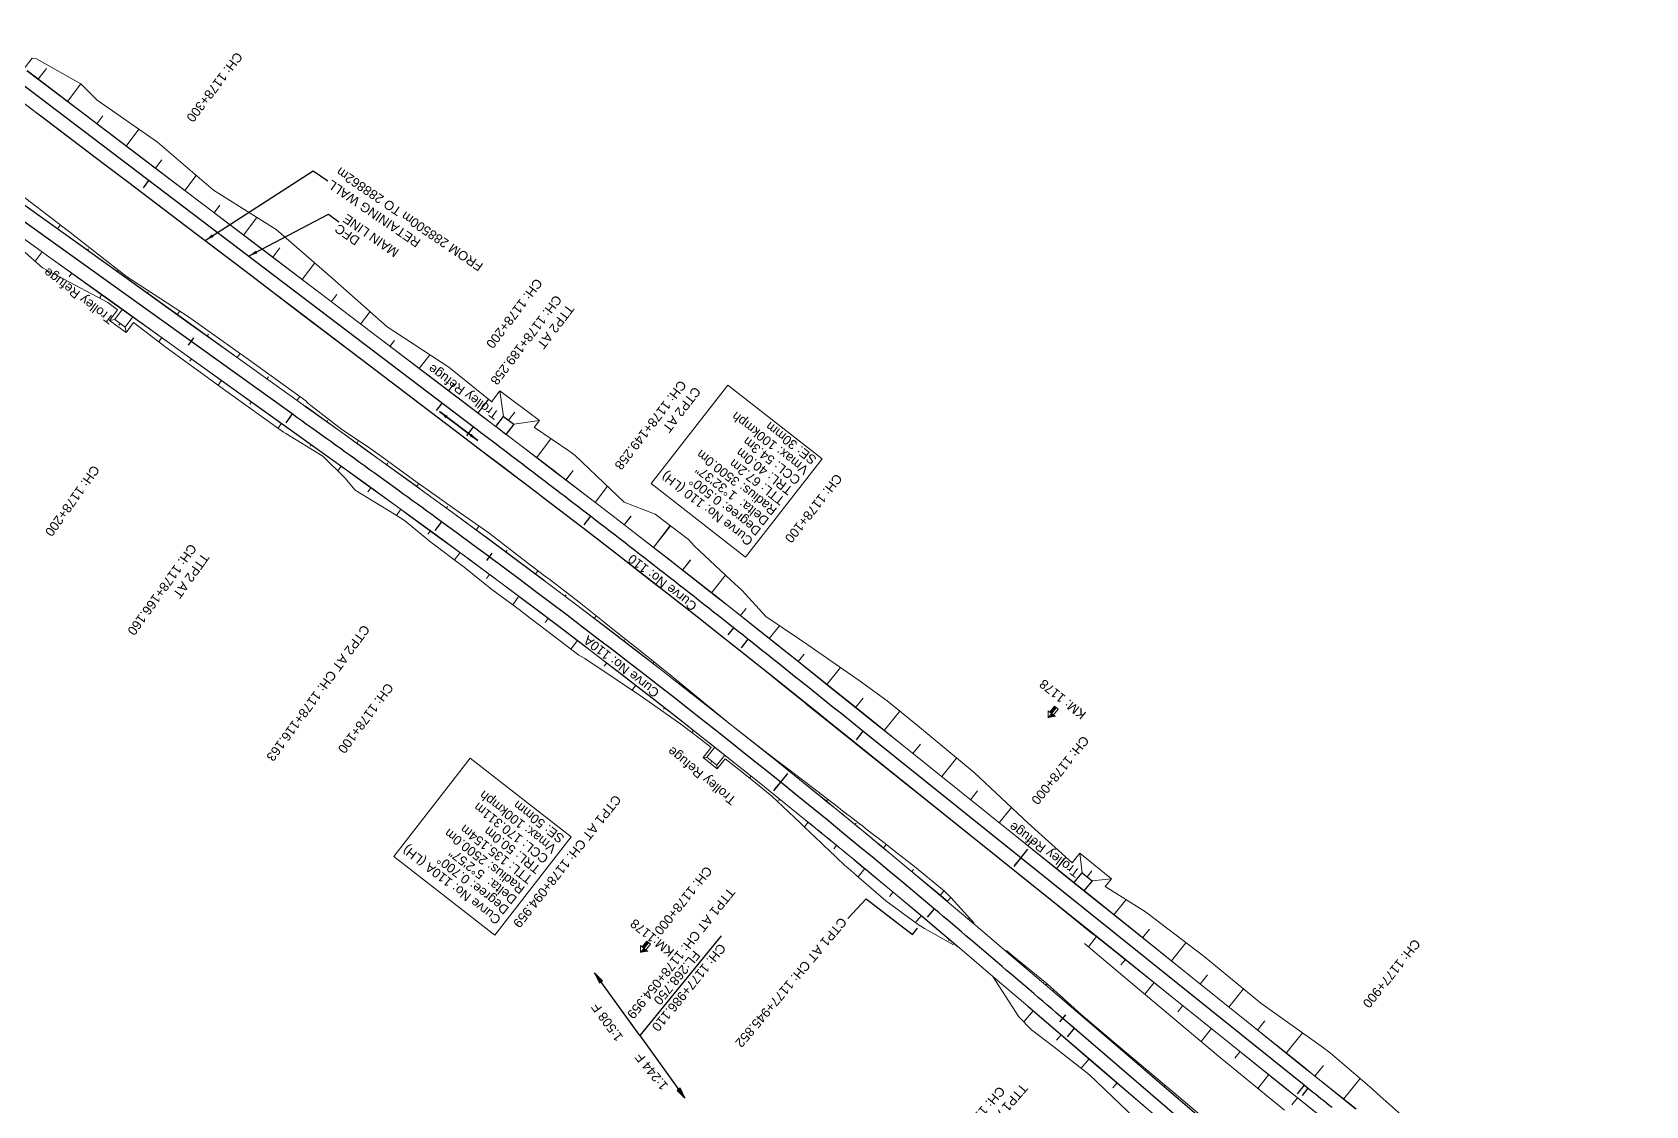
# Model space of a CAD drawing. Header units: metres. Extents: x 646784 to 658818, y 3369438 to 3378376.
# Drawn here: x 653770.4 to 654208.7, y 3372905.5 to 3373197.1 of the extents above; entities that cross this region are included whole.
import ezdxf
from ezdxf.enums import TextEntityAlignment as Align

# ---------------------------------------------------------------- set-up
doc = ezdxf.new("R2010")
doc.units = ezdxf.units.M
doc.header["$MEASUREMENT"] = 0
doc.linetypes.add('CENTER2', pattern=[1.125, 0.75, -0.125, 0.125, -0.125])
for name, color, linetype, lineweight in [('C-ALIG-DG-SPIRAL', 1, 'CENTER2', 70), ('C-ALIG-LABL-DG', 1, 'Continuous', 25), ('C-ALIG-LABL-DG-MARK', 1, 'Continuous', 25), ('Km post', 1, 'Continuous', 13), ('Proposed Curve_Details', 10, 'Continuous', 0), ('PROPOSED DFC TRACK', 1, 'Continuous', 0), ('PROPOSED DFCC TOE LINE', 239, 'Continuous', 0), ('PROPOSED DFCC TOE SLOPES', 239, 'Continuous', 0), ('PROPOSED DFCC TRACK', 1, 'Continuous', 0), ('PROPOSED RETAINING WALL', 154, 'Continuous', 30)]:
    doc.layers.add(name, color=color, linetype=linetype, lineweight=lineweight)
for name, color, linetype in [('LINK LINE', 190, 'Continuous'), ('PROPOSED DFCC FORMATION LINE', 187, 'Continuous'), ('PROPOSED FORMATION LINE - Connecting line', 187, 'Continuous'), ('Trolley Refuse', 10, 'Continuous')]:
    doc.layers.add(name, color=color, linetype=linetype)
doc.styles.add('Arial', font='arial.ttf')
doc.styles.get("Standard").update_dxf_attribs({"font": 'arial.ttf'})
doc.styles.add('Style-Arial', font='arial.ttf')
doc.dimstyles.new('ISO-25', dxfattribs={"dimtxt": 2.5, "dimasz": 2.5, "dimexe": 1.25, "dimexo": 0.625, "dimtad": 1, "dimtxsty": 'Standard', "dimcen": 2.5, "dimadec": 0, "dimazin": 0, "dimtfac": 1, "dimtmove": 0, "dimatfit": 3, "dimfxl": 1, "dimarcsym": 0})

# ---------------------------------------------------------------- blocks, each defined once
blk = doc.blocks.new('Tick Hor')
blk.add_lwpolyline([(-0.5, 0), (0.5, 0)])
blk = doc.blocks.new('KM Post')
at = {"layer": 'Km post', "lineweight": 13}
h = blk.add_hatch(color=256, dxfattribs=at)
h.paths.add_polyline_path([(0, -8.9), (1.6, -8.9), (1.6, -3.8), (0, -3.8)])
h.paths.add_polyline_path([(0, -3.8), (0, 0), (-3.4, -3.8)])
for p, q in [((0, -8.9), (0, 0)), ((3.1, -3.8), (0, 0)), ((3.1, -3.8), (-3.4, -3.8))]:
    blk.add_line(p, q, dxfattribs=at)
blk.add_lwpolyline([(1.6, -3.8), (1.6, -8.9), (-1.6, -8.9), (-1.6, -3.8)], dxfattribs=at)
blk = doc.blocks.new('Direction')
h = blk.add_hatch(color=256)
h.dxf.hatch_style = 1
h.paths.add_polyline_path([(-5.54, 0), (-4.75, -0.13), (-4.75, 0.13)])
blk.add_lwpolyline([(-5.54, 0), (-4.75, -0.13), (-4.75, 0.13)], close=True)
blk.add_lwpolyline([(0, 0), (-5.54, 0)])

msp = doc.modelspace()

# ---------------------------------------------------------------- linework, layer by layer
at = {"layer": 'C-ALIG-DG-SPIRAL', "color": 1, "linetype": 'Continuous', "lineweight": 30, "flags": 128}
msp.add_lwpolyline([(654123.4681, 3372904.9556), (654122.7132, 3372905.5611), (654121.9583, 3372906.1667), (654121.2035, 3372906.7723), (654120.4487, 3372907.378), (654119.694, 3372907.9837), (654118.9393, 3372908.5894), (654118.1845, 3372909.1952), (654117.4299, 3372909.8009), (654116.6752, 3372910.4067), (654115.9205, 3372911.0125), (653996.0442, 3373007.2386), (653995.038, 3373008.0463), (653994.0317, 3373008.854), (653993.0255, 3373009.6617), (653992.0192, 3373010.4693), (653991.0128, 3373011.2769), (653990.0064, 3373012.0845), (653989, 3373012.8919), (653987.9935, 3373013.6993), (653986.9869, 3373014.5066), (653985.9802, 3373015.3138), (653984.9734, 3373016.1209), (653983.9666, 3373016.9278), (653982.9596, 3373017.7346), (653981.9525, 3373018.5412), (653980.9452, 3373019.3477), (653979.9378, 3373020.1539), (653978.9303, 3373020.96), (653977.9226, 3373021.7659), (653976.9147, 3373022.5716), (653975.9066, 3373023.377), (653974.8984, 3373024.1822), (653973.8899, 3373024.9872), (653972.8812, 3373025.7919), (653971.8723, 3373026.5963), (653970.8632, 3373027.4004), (653969.8539, 3373028.2042), (653968.8443, 3373029.0078), (653967.8344, 3373029.8109), (653966.8243, 3373030.6138), (653965.8139, 3373031.4163), (653964.8032, 3373032.2184, 0.00387847), (653922.0058, 3373065.6345), (653920.9825, 3373066.4204), (653919.9589, 3373067.2061), (653918.9351, 3373067.9913), (653917.911, 3373068.7763), (653916.8866, 3373069.5609), (653915.862, 3373070.3452), (653914.8371, 3373071.1292), (653913.8121, 3373071.9129), (653912.7868, 3373072.6963), (653911.7613, 3373073.4794), (653910.7356, 3373074.2623), (653909.7098, 3373075.0449), (653908.6837, 3373075.8273), (653907.6575, 3373076.6095), (653906.6311, 3373077.3915), (653905.6046, 3373078.1733), (653904.578, 3373078.9549), (653903.5512, 3373079.7363), (653902.5243, 3373080.5176), (653901.4972, 3373081.2987), (653900.4701, 3373082.0797), (653899.4429, 3373082.8606), (653898.4156, 3373083.6414), (653897.3882, 3373084.422), (653896.3608, 3373085.2026), (653895.3333, 3373085.9831), (653894.3058, 3373086.7636), (653893.2782, 3373087.544), (653892.2506, 3373088.3243), (653891.223, 3373089.1047), (653890.1953, 3373089.885), (653472.2157, 3373407.2722)], format="xyb", dxfattribs=at)
at = {"layer": 'C-ALIG-LABL-DG', "color": 1, "linetype": 'Continuous', "lineweight": 25}
for p, q in [((653801.9983, 3373156.8562), (653800.4865, 3373154.8651)), ((653881.64, 3373096.3814), (653880.1281, 3373094.3903)), ((653960.8521, 3373035.3484), (653959.3012, 3373033.3876)), ((653973.6249, 3372993.3923), (653972.0562, 3372991.4457)), ((654038.9036, 3372972.8349), (654037.3386, 3372970.8853)), ((654116.8872, 3372910.2365), (654115.3223, 3372908.2869))]:
    msp.add_line(p, q, dxfattribs=at)
at = {"layer": 'C-ALIG-LABL-DG-MARK', "color": 1, "linetype": 'Continuous', "lineweight": 25}
for p, q in [((653890.1953, 3373089.885), (653888.3811, 3373087.4957)), ((653922.0058, 3373065.6345), (653920.1779, 3373063.2556)), ((653964.8032, 3373032.2184), (653962.9386, 3373029.8682)), ((653996.0442, 3373007.2386), (653994.1663, 3373004.8991)), ((654115.9205, 3372911.0125), (654114.0425, 3372908.673))]:
    msp.add_line(p, q, dxfattribs=at)
at = {"layer": 'LINK LINE', "linetype": 'Continuous', "lineweight": 30}
for p, q in [((653840.9743, 3373093.4132), (653839.2267, 3373090.9748)), ((653881.5151, 3373064.1534), (653879.7433, 3373061.7326)), ((654015.4157, 3372958.9622), (654013.4832, 3372956.6675)), ((654053.4435, 3372926.4989), (654051.4881, 3372924.2237))]:
    msp.add_line(p, q, dxfattribs=at)
at = {"layer": 'LINK LINE', "linetype": 'Continuous', "lineweight": 30, "flags": 128}
for points in [[(653840.9743, 3373093.4132), (653741.1307, 3373164.969)], [(653881.5151, 3373064.1534), (653880.2134, 3373065.1056), (653878.911, 3373066.0569), (653877.6081, 3373067.0075), (653876.3046, 3373067.9573), (653875.0006, 3373068.9063), (653873.6961, 3373069.8547), (653872.3911, 3373070.8023), (653871.0856, 3373071.7494), (653869.7796, 3373072.6958), (653868.4733, 3373073.6416), (653867.1665, 3373074.5868), (653865.8593, 3373075.5315), (653864.5517, 3373076.4756), (653863.2438, 3373077.4193), (653861.9356, 3373078.3625), (653860.627, 3373079.3053), (653859.3182, 3373080.2477), (653858.009, 3373081.1897), (653856.6996, 3373082.1313), (653855.39, 3373083.0726), (653854.0802, 3373084.0136), (653852.7702, 3373084.9543), (653851.46, 3373085.8948), (653850.1496, 3373086.8351), (653848.8391, 3373087.7752), (653847.5285, 3373088.7151), (653846.2178, 3373089.6549), (653844.907, 3373090.5946), (653843.5961, 3373091.5341), (653842.2852, 3373092.4737), (653840.9743, 3373093.4132)], [(654053.4435, 3372926.4989), (654052.2203, 3372927.5501), (654050.9971, 3372928.6014), (654049.7738, 3372929.6526), (654048.5504, 3372930.7038), (654047.327, 3372931.7548), (654046.1035, 3372932.8057), (654044.8798, 3372933.8564), (654043.656, 3372934.907), (654042.432, 3372935.9574), (654041.2078, 3372937.0075), (654039.9834, 3372938.0574), (654038.7587, 3372939.107), (654037.5338, 3372940.1563), (654036.3086, 3372941.2053), (654035.0831, 3372942.2539), (654033.8572, 3372943.3021), (654032.631, 3372944.3499), (654031.4045, 3372945.3973), (654030.1775, 3372946.4443), (654028.9502, 3372947.4907), (654027.7224, 3372948.5366), (654026.4941, 3372949.582), (654025.2654, 3372950.6269), (654024.0362, 3372951.6711), (654022.8064, 3372952.7147), (654021.5761, 3372953.7577), (654020.3453, 3372954.8), (654019.1138, 3372955.8417), (654017.8818, 3372956.8826), (654016.6491, 3372957.9228), (654015.4157, 3372958.9622)], [(654091.0002, 3372894.2207), (654053.4435, 3372926.4989)]]:
    msp.add_lwpolyline(points, dxfattribs=at)
msp.add_lwpolyline([(654091.0002, 3372894.2207), (654053.4435, 3372926.4989), (654052.2203, 3372927.5501), (654050.9971, 3372928.6014), (654049.7738, 3372929.6526), (654048.5504, 3372930.7038), (654047.327, 3372931.7548), (654046.1035, 3372932.8057), (654044.8798, 3372933.8564), (654043.656, 3372934.907), (654042.432, 3372935.9574), (654041.2078, 3372937.0075), (654039.9834, 3372938.0574), (654038.7587, 3372939.107), (654037.5338, 3372940.1563), (654036.3086, 3372941.2053), (654035.0831, 3372942.2539), (654033.8572, 3372943.3021), (654032.631, 3372944.3499), (654031.4045, 3372945.3973), (654030.1775, 3372946.4443), (654028.9502, 3372947.4907), (654027.7224, 3372948.5366), (654026.4941, 3372949.582), (654025.2654, 3372950.6269), (654024.0362, 3372951.6711), (654022.8064, 3372952.7147), (654021.5761, 3372953.7577), (654020.3453, 3372954.8), (654019.1138, 3372955.8417), (654017.8818, 3372956.8826), (654016.6491, 3372957.9228), (654015.4157, 3372958.9622, 0.01703273), (653881.5151, 3373064.1534), (653880.2134, 3373065.1056), (653878.911, 3373066.0569), (653877.6081, 3373067.0075), (653876.3046, 3373067.9573), (653875.0006, 3373068.9063), (653873.6961, 3373069.8547), (653872.3911, 3373070.8023), (653871.0856, 3373071.7494), (653869.7796, 3373072.6958), (653868.4733, 3373073.6416), (653867.1665, 3373074.5868), (653865.8593, 3373075.5315), (653864.5517, 3373076.4756), (653863.2438, 3373077.4193), (653861.9356, 3373078.3625), (653860.627, 3373079.3053), (653859.3182, 3373080.2477), (653858.009, 3373081.1897), (653856.6996, 3373082.1313), (653855.39, 3373083.0726), (653854.0802, 3373084.0136), (653852.7702, 3373084.9543), (653851.46, 3373085.8948), (653850.1496, 3373086.8351), (653848.8391, 3373087.7752), (653847.5285, 3373088.7151), (653846.2178, 3373089.6549), (653844.907, 3373090.5946), (653843.5961, 3373091.5341), (653842.2852, 3373092.4737), (653840.9743, 3373093.4132), (653741.1307, 3373164.969)], format="xyb", dxfattribs=at)
at = {"layer": 'LINK LINE', "color": 190, "lineweight": 0}
for points in [[(653764.3356, 3373155.1819), (653780.269, 3373143.0808), (653796.0178, 3373130.7223), (653812.8001, 3373119.8057), (653829.1235, 3373108.249), (653844.6958, 3373096.9527), (653845.1978, 3373096.3446), (653854.4881, 3373089.1532), (653861.4078, 3373084.6154), (653864.8772, 3373082.175), (653874.9521, 3373074.7501), (653877.6177, 3373072.8607), (653885.1847, 3373067.5317), (653893.8375, 3373061.4987), (653894.032, 3373061.3601), (653902.1978, 3373055.0687), (653909.9314, 3373049.1579), (653910.5791, 3373048.6692), (653918.9601, 3373042.2702), (653925.7568, 3373036.8642), (653927.212, 3373035.7031), (653935.4447, 3373029.1138), (653941.3927, 3373024.3309), (653943.6591, 3373022.5035), (653951.8177, 3373015.8246), (653956.9195, 3373011.6673), (653959.9944, 3373009.1715), (653968.2808, 3373002.6576), (653972.6686, 3372999.289), (653976.6571, 3372996.2542), (653985.0309, 3372989.844), (653986.6958, 3372988.5633), (653987.5316, 3372987.9197), (653988.3673, 3372987.2759), (653988.5837, 3372987.1092), (653989.2029, 3372986.632), (653990.0384, 3372985.9879), (653990.8738, 3372985.3437), (653991.7091, 3372984.6992), (653992.5443, 3372984.0547), (653993.3794, 3372983.4099), (653993.3848, 3372983.4057), (653994.2144, 3372982.765), (653995.0493, 3372982.1199), (653995.8841, 3372981.4747), (653996.7187, 3372980.8293), (653997.5533, 3372980.1837), (653998.3878, 3372979.538), (653999.2222, 3372978.8921), (654000.0565, 3372978.246), (654000.8907, 3372977.5998), (654001.7248, 3372976.9534), (654001.7284, 3372976.9506), (654002.5587, 3372976.3069), (654004.4419, 3372974.8452), (654010.06, 3372970.4767), (654018.1806, 3372963.7471), (654019.8919, 3372962.0801), (654026.2661, 3372955.0879)], [(654020.6775, 3372949.1621), (654012.7641, 3372953.6197), (654010.741, 3372954.8999), (654002.3041, 3372961.1742), (653996.8887, 3372965.7333), (653995.1059, 3372967.2986), (653994.3196, 3372967.988), (653994.3162, 3372967.991), (653993.526, 3372968.6829), (653992.7354, 3372969.3743), (653991.9444, 3372970.0652), (653991.153, 3372970.7557), (653990.3656, 3372971.451), (653989.6082, 3372972.183), (653988.8504, 3372972.9146), (653988.0922, 3372973.6457), (653987.3335, 3372974.3764), (653986.5794, 3372975.102), (653986.5744, 3372975.1068), (653985.814, 3372975.8355), (653985.0529, 3372976.5636), (653984.2912, 3372977.2911), (653983.5291, 3372978.0181), (653982.7664, 3372978.7445), (653982.2008, 3372979.2825), (653982.0031, 3372979.4704), (653981.2393, 3372980.1957), (653980.475, 3372980.9205), (653978.9517, 3372982.3625), (653971.2582, 3372989.5523), (653967.3956, 3372992.7166), (653963.123, 3372996.1996), (653958.6452, 3372999.7612), (653956.4662, 3372997.022), (653952.6575, 3373000.0518), (653954.8358, 3373002.79), (653951.7842, 3373005.1605), (653946.5955, 3373009.172), (653938.0082, 3373015.2419), (653935.603, 3373016.873), (653929.289, 3373021.1345), (653920.5271, 3373026.962), (653918.9014, 3373027.8862), (653912.006, 3373033.0973), (653903.6899, 3373039.5019), (653903.0435, 3373039.9861), (653895.2697, 3373045.7685), (653887.2231, 3373052.141), (653887.0338, 3373052.2846), (653878.6565, 3373058.6125), (653871.5125, 3373064.4604), (653868.7571, 3373066.208), (653858.0643, 3373072.7189), (653855.2777, 3373076.0931), (653849.3116, 3373081.9397), (653839.3009, 3373088.1165), (653838.6469, 3373088.5125), (653822.9817, 3373099.6792), (653806.7963, 3373111.4286), (653797.8873, 3373118.3048), (653795.8475, 3373115.5368), (653791.3894, 3373118.822), (653793.5023, 3373121.6892), (653790.9537, 3373123.6562), (653773.1562, 3373133.1562), (653758.0837, 3373146.4584)], [(654035.0454, 3372947.6617), (654036.3816, 3372946.5015), (654046.099, 3372938.6197), (654049.7093, 3372935.3339), (654055.3595, 3372930.2123), (654064.816, 3372922.2251), (654080.0961, 3372909.32), (654092.3345, 3372898.9881)], [(654100.6338, 3372873.3606), (654095.9027, 3372877.4964), (654088.3809, 3372884.093), (654086.3424, 3372885.8874), (654072.1044, 3372900.0069), (654057.6056, 3372913.8226), (654047.876, 3372921.4915), (654041.8066, 3372926.1202), (654038.4048, 3372929.642), (654031.3546, 3372940.6136)]]:
    msp.add_lwpolyline(points, dxfattribs=at)
at = {"layer": 'LINK LINE', "color": 190, "linetype": 'Continuous', "lineweight": 0, "flags": 128}
for points in [[(653777.2378, 3373143.7054), (653778.0163, 3373144.7917)], [(653773.0422, 3373137.4851), (653771.186, 3373134.895)], [(653785.3659, 3373137.8801), (653785.6414, 3373138.2645)], [(653781.1703, 3373131.6598), (653780.4494, 3373130.6539)], [(653793.4941, 3373132.0549), (653793.7912, 3373132.4695)], [(653789.2984, 3373125.8346), (653788.6272, 3373124.898)], [(653801.6222, 3373126.2296), (653801.8292, 3373126.5185)], [(653809.7503, 3373120.4044), (653810.4274, 3373121.3491)], [(653792.8141, 3373119.0378), (653791.3894, 3373118.822)], [(653794.2229, 3373117.9996), (653793.9117, 3373117.5654)], [(653795.6317, 3373116.9615), (653795.8475, 3373115.5368)], [(653805.5547, 3373114.1841), (653804.7254, 3373113.027)], [(653817.8784, 3373114.5791), (653818.2662, 3373115.1202)], [(653813.6828, 3373108.3588), (653813.2281, 3373107.7243)], [(653826.0066, 3373108.7539), (653826.8157, 3373109.8829)], [(653834.1347, 3373102.9286), (653834.532, 3373103.483)], [(653821.8109, 3373102.5336), (653820.866, 3373101.215)], [(653829.9391, 3373096.7083), (653829.4674, 3373096.0502)], [(653842.2628, 3373097.1034), (653843.024, 3373098.1655)], [(653842.2638, 3373097.1027), (653843.0251, 3373098.1647)], [(653838.0667, 3373090.8834), (653837.1381, 3373089.588)], [(653850.391, 3373091.2761), (653850.6327, 3373091.6133)], [(653850.3944, 3373091.2737), (653850.6362, 3373091.6107)], [(653858.5284, 3373085.4354), (653859.051, 3373086.1609)], [(653846.1916, 3373085.0584), (653845.8949, 3373084.6447)], [(653854.3086, 3373079.2322), (653853.3851, 3373077.9479)], [(653866.6427, 3373079.5908), (653866.9445, 3373080.0099)], [(653862.4123, 3373073.3946), (653861.5793, 3373072.2402)], [(653874.7793, 3373073.7094), (653875.338, 3373074.4765)], [(653870.5005, 3373067.5477), (653869.2853, 3373065.873)], [(653882.8625, 3373067.8219), (653883.1863, 3373068.2665)], [(653878.5614, 3373061.6761), (653877.8785, 3373060.7422)], [(653890.9462, 3373061.8888), (653891.7356, 3373062.9642)], [(653886.5998, 3373055.7755), (653885.1022, 3373053.7436)], [(653899.0318, 3373055.9056), (653899.4114, 3373056.4143)], [(653894.6145, 3373049.8442), (653893.7826, 3373048.7246)], [(653907.0722, 3373049.9069), (653907.7584, 3373050.8187)], [(653902.6051, 3373043.8823), (653900.8873, 3373041.59)], [(653915.084, 3373043.8769), (653915.4088, 3373044.3052)], [(653910.5713, 3373037.8864), (653909.6915, 3373036.7219)], [(653923.0518, 3373037.8342), (653923.6107, 3373038.5712)], [(653918.515, 3373031.862), (653916.7339, 3373029.5242)], [(653931.0191, 3373031.7361), (653931.2374, 3373032.0213)], [(653926.4324, 3373025.8021), (653925.7289, 3373024.8862)], [(653938.9866, 3373025.5935), (653939.3084, 3373026.0069)], [(653934.3283, 3373019.715), (653933.3204, 3373018.4136)], [(653946.8783, 3373019.4518), (653946.9773, 3373019.5789)], [(653946.8984, 3373019.4361), (653946.9976, 3373019.5627)], [(653942.1967, 3373013.5918), (653941.867, 3373013.1696)], [(653954.7692, 3373013.2675), (653954.8419, 3373013.3603)], [(653954.7964, 3373013.2461), (653954.8691, 3373013.3381)], [(653956.8745, 3373011.6104), (653956.9195, 3373011.6673)], [(653950.0442, 3373007.4421), (653949.5859, 3373006.8601)], [(653960.4037, 3373008.8186), (653960.4189, 3373008.8378)], [(653968.2305, 3373002.5945), (653968.2808, 3373002.6576)], [(653953.6178, 3373000.1612), (653952.6575, 3373000.0518)], [(653954.9873, 3372999.0717), (653954.7748, 3372998.8041)], [(653970.4796, 3373000.7941), (653970.5664, 3373000.903)], [(653956.3568, 3372997.9823), (653956.4662, 3372997.022)], [(653965.6615, 3372995.044), (653965.2189, 3372994.4911)], [(653978.3187, 3372994.4896), (653978.4418, 3372994.6416)], [(653973.4314, 3372988.7964), (653973.1381, 3372988.433)], [(653986.0899, 3372988.1961), (653986.5057, 3372988.7095)], [(653981.1803, 3372982.5217), (653980.1377, 3372981.2398)], [(653993.8822, 3372981.8288), (653994.1824, 3372982.1933)], [(654001.6003, 3372975.4703), (654002.3944, 3372976.4342)], [(653988.9004, 3372976.2149), (653988.1334, 3372975.2799)], [(653996.5961, 3372969.8764), (653994.734, 3372967.6247)], [(654009.3161, 3372969.061), (654009.816, 3372969.6628)], [(654004.2662, 3372963.5074), (654003.2903, 3372962.3369)], [(654017.0057, 3372962.6224), (654018.043, 3372963.8612)], [(654018.9607, 3372960.9774), (654019.8919, 3372962.0801)], [(654011.91, 3372957.1071), (654010.3184, 3372955.2141)], [(654024.67, 3372956.15), (654024.972, 3372956.5076)], [(654019.5314, 3372950.6732), (654019.2833, 3372950.3802)], [(654039.9501, 3372943.2459), (654040.1312, 3372943.4603)], [(654045.7321, 3372938.191), (654046.099, 3372938.6197)], [(654047.532, 3372936.6478), (654047.8533, 3372937.0231)], [(654047.5379, 3372936.6427), (654047.8595, 3372937.0175)], [(654042.3233, 3372931.2344), (654039.7582, 3372928.2408)], [(654055.1279, 3372930.1317), (654055.198, 3372930.2134)], [(654055.1288, 3372930.1309), (654055.1989, 3372930.2126)], [(654049.9098, 3372924.7266), (654048.6687, 3372923.28)], [(654062.7177, 3372923.6188), (654062.9061, 3372923.8383)], [(654062.7177, 3372923.6188), (654062.9061, 3372923.8383)], [(654057.4982, 3372918.2149), (654055.2932, 3372915.6452)], [(654070.3066, 3372917.1066), (654070.4264, 3372917.2461)], [(654065.0871, 3372911.7027), (654063.9047, 3372910.3248)], [(654077.8955, 3372910.5944), (654078.1862, 3372910.9331)]]:
    msp.add_lwpolyline(points, dxfattribs=at)
at = {"layer": 'LINK LINE', "linetype": 'Continuous', "lineweight": 0, "flags": 128}
for points in [[(653794.8904, 3373121.8554), (653797.708, 3373119.7791), (653795.6317, 3373116.9615), (653792.8141, 3373119.0378)], [(653955.7967, 3373002.9002), (653958.5358, 3373000.7213), (653956.3568, 3372997.9823), (653953.6178, 3373000.1612)]]:
    msp.add_lwpolyline(points, close=True, dxfattribs=at)
at = {"layer": 'LINK LINE', "linetype": 'Continuous', "lineweight": 30}
msp.add_lwpolyline([(653991.9504, 3372956.3571), (653996.8943, 3372961.6668), (654009.5264, 3372951.9695), (654010.8449, 3372953.6869)], dxfattribs=at)
at = {"layer": 'Proposed Curve_Details'}
msp.add_lwpolyline([(653984.9677, 3373081.2113), (653964.1508, 3373054.5402), (653938.5469, 3373074.5242), (653959.3638, 3373101.1953)], close=True, dxfattribs=at)
at = {"layer": 'PROPOSED DFCC FORMATION LINE', "lineweight": 0, "flags": 128}
for points in [[(654129.9969, 3372904.592), (654118.2992, 3372913.9759), (654115.867, 3372915.9282), (654100.2703, 3372928.4479), (654084.6736, 3372940.9676), (654069.0769, 3372953.4873), (654053.4801, 3372966.0069), (654037.8834, 3372978.5266), (654022.2867, 3372991.0463), (654006.69, 3373003.5659), (653998.4224, 3373010.2024), (653991.0917, 3373016.0856), (653988.021, 3373018.5482), (653977.6051, 3373026.8837), (653975.4684, 3373028.589), (653967.1644, 3373035.1958), (653959.7859, 3373041.0335), (653956.5024, 3373043.6209), (653945.8079, 3373052.0046), (653944.0322, 3373053.3902), (653935.0809, 3373060.3467), (653928.2081, 3373065.6566), (653924.3217, 3373068.6472), (653913.7257, 3373076.7605), (653912.3191, 3373077.8339), (653903.113, 3373084.8439), (653896.3954, 3373089.9483), (653892.4939, 3373092.9109), (653880.4669, 3373102.0435), (653864.5385, 3373114.1385), (653848.6102, 3373126.2335), (653832.6819, 3373138.3284), (653816.7535, 3373150.4234), (653800.8252, 3373162.5184), (653784.8969, 3373174.6133), (653768.9685, 3373186.7083)], [(654129.9657, 3372904.553), (654118.2679, 3372913.9369), (654115.8357, 3372915.8892), (654100.239, 3372928.4089), (654084.6423, 3372940.9286), (654069.0456, 3372953.4483), (654053.4488, 3372965.9679), (654037.8521, 3372978.4876), (654022.2554, 3372991.0073), (654006.6587, 3373003.527), (653998.3911, 3373010.1634), (653991.0604, 3373016.0466), (653987.9897, 3373018.5091), (653977.5739, 3373026.8446), (653975.4373, 3373028.5499), (653967.1333, 3373035.1566), (653959.7549, 3373040.9942), (653956.4715, 3373043.5816), (653945.7771, 3373051.9652), (653944.0014, 3373053.3507), (653935.0503, 3373060.3072), (653928.1776, 3373065.617), (653924.2912, 3373068.6076), (653913.6954, 3373076.7208), (653912.2888, 3373077.7941), (653903.0828, 3373084.8041), (653896.3651, 3373089.9084), (653892.4637, 3373092.8711), (653880.4366, 3373102.0037), (653864.5083, 3373114.0987), (653848.58, 3373126.1936), (653832.6516, 3373138.2886), (653816.7233, 3373150.3836), (653800.795, 3373162.4785), (653784.8666, 3373174.5735), (653768.9383, 3373186.6685)], [(654125.245, 3372898.6608), (654113.5418, 3372908.0491), (654111.1096, 3372910.0015), (654095.5128, 3372922.5212), (654079.9161, 3372935.0408), (654064.3194, 3372947.5605), (654048.7227, 3372960.0802), (654033.1259, 3372972.5998), (654017.5292, 3372985.1195), (654001.9325, 3372997.6392), (653993.6649, 3373004.2756), (653986.3361, 3373010.1573), (653983.2672, 3373012.6184), (653972.8627, 3373020.9449), (653970.7293, 3373022.6476), (653962.4409, 3373029.2419), (653955.0784, 3373035.067), (653951.802, 3373037.6488), (653941.1307, 3373046.0143), (653939.3588, 3373047.3969), (653930.427, 3373054.3383), (653923.569, 3373059.6367), (653919.6911, 3373062.6208), (653909.1143, 3373070.7194), (653907.7096, 3373071.7913), (653898.5131, 3373078.7941), (653891.7988, 3373083.8959), (653887.8978, 3373086.8582), (653875.8708, 3373095.9908), (653859.9424, 3373108.0857), (653844.0141, 3373120.1807), (653828.0858, 3373132.2757), (653812.1574, 3373144.3706), (653796.2291, 3373156.4656), (653780.3008, 3373168.5606), (653764.3725, 3373180.6555)], [(654125.2763, 3372898.6998), (654113.573, 3372908.0881), (654111.1409, 3372910.0405), (654095.5441, 3372922.5601), (654079.9474, 3372935.0798), (654064.3507, 3372947.5995), (654048.754, 3372960.1192), (654033.1572, 3372972.6388), (654017.5605, 3372985.1585), (654001.9638, 3372997.6782), (653993.6962, 3373004.3146), (653986.3674, 3373010.1963), (653983.2985, 3373012.6574), (653972.8939, 3373020.984), (653970.7605, 3373022.6867), (653962.4719, 3373029.2811), (653955.1093, 3373035.1062), (653951.833, 3373037.6881), (653941.1615, 3373046.0537), (653939.3895, 3373047.4363), (653930.4576, 3373054.3779), (653923.5996, 3373059.6763), (653919.7215, 3373062.6605), (653909.1446, 3373070.7592), (653907.74, 3373071.831), (653898.5434, 3373078.8339), (653891.829, 3373083.9357), (653887.9281, 3373086.898), (653875.901, 3373096.0306), (653859.9727, 3373108.1255), (653844.0444, 3373120.2205), (653828.116, 3373132.3155), (653812.1877, 3373144.4104), (653796.2594, 3373156.5054), (653780.331, 3373168.6004), (653764.4027, 3373180.6953)]]:
    msp.add_lwpolyline(points, dxfattribs=at)
at = {"layer": 'PROPOSED DFCC TOE LINE', "lineweight": 0}
msp.add_lwpolyline([(653771.5014, 3373189.8572), (653783.5959, 3373183.1186), (653787.9949, 3373178.6933), (653804.4069, 3373167.2353), (653819.6036, 3373154.1768), (653836.6486, 3373143.5524), (653851.7987, 3373130.4325), (653866.7879, 3373117.1008), (653883.5492, 3373106.1028), (653895.2827, 3373096.5836)], dxfattribs=at)
at = {"layer": 'PROPOSED DFCC TOE LINE', "lineweight": 0, "flags": 128}
for points in [[(653895.1421, 3373096.6977), (653897.4421, 3373099.7246), (653908.1394, 3373091.5965), (653906.7577, 3373089.778)], [(653898.392, 3373092.764), (653897.4421, 3373099.7246)], [(653901.1788, 3373090.6465), (653908.1394, 3373091.5965)], [(653906.7577, 3373089.778), (653906.8328, 3373089.7362), (653916.4018, 3373083.1859), (653917.8309, 3373082.1383), (653927.5747, 3373072.8808), (653931.1476, 3373069.4711), (653939.6163, 3373066.2021), (653948.6478, 3373059.3094), (653950.1492, 3373057.5647), (653960.1649, 3373048.2742), (653963.2744, 3373045.455), (653969.6813, 3373038.3683), (653978.4941, 3373032.3822), (653980.7613, 3373030.8361), (653991.766, 3373023.2197), (653994.9999, 3373020.9575), (654002.6234, 3373015.4359), (654010.8722, 3373008.7761), (654026.2536, 3372995.9882), (654040.891, 3372982.2734), (654052.9184, 3372971.4783)], [(654052.9184, 3372971.4783), (654054.9804, 3372974.0428), (654063.5573, 3372967.1466), (654061.8708, 3372965.0491)], [(654055.5534, 3372968.7667), (654054.9804, 3372974.0428)], [(654058.2811, 3372966.5735), (654063.5573, 3372967.1466)], [(654061.8708, 3372965.0491), (654072.8022, 3372958.1282), (654088.7173, 3372946.0052), (654104.1748, 3372933.3121), (654120.4923, 3372921.6902), (654123.006, 3372919.8395), (654134.3817, 3372910.0649), (654135.7776, 3372908.803), (654145.5518, 3372900.0618), (654150.8566, 3372895.7043), (654155.3951, 3372891.9906), (654165.3022, 3372883.9982), (654166.3674, 3372883.1536), (654175.4558, 3372876.3199), (654182.4256, 3372871.3019), (654185.7911, 3372868.8777), (654196.1696, 3372861.4963), (654198.7013, 3372859.7412), (654206.605, 3372854.1945), (654208.6947, 3372852.5558)], [(654110.5204, 3372904.2852), (654108.1193, 3372906.2762), (654092.6492, 3372918.9537), (654077.3191, 3372931.8055), (654061.9895, 3372944.658), (654056.2506, 3372949.5436)]]:
    msp.add_lwpolyline(points, dxfattribs=at)
at = {"layer": 'PROPOSED DFCC TOE SLOPES', "linetype": 'Continuous', "lineweight": 0, "flags": 128}
for points in [[(653771.9808, 3373184.3582), (653774.2291, 3373187.319)], [(653779.945, 3373178.3107), (653783.5959, 3373183.1186)], [(653787.9092, 3373172.2632), (653789.5195, 3373174.3839)], [(653795.8733, 3373166.2157), (653799.3358, 3373170.7756)], [(653803.8375, 3373160.1682), (653805.5736, 3373162.4546)], [(653811.8017, 3373154.1207), (653814.9081, 3373158.2117)], [(653819.7658, 3373148.0733), (653821.3126, 3373150.1103)], [(653827.73, 3373142.0258), (653831.382, 3373146.8352)], [(653835.6942, 3373135.9783), (653837.6183, 3373138.5123)], [(653843.6583, 3373129.9308), (653847.1175, 3373134.4864)], [(653851.6225, 3373123.8833), (653853.1422, 3373125.8846)], [(653859.5867, 3373117.8358), (653862.1564, 3373121.2201)], [(653867.5508, 3373111.7884), (653868.7702, 3373113.3942)], [(653875.515, 3373105.7409), (653878.3702, 3373109.501)], [(653883.4792, 3373099.6934), (653884.9983, 3373101.694)], [(653891.4433, 3373093.6459), (653894.2873, 3373097.3912)], [(653891.4437, 3373093.6456), (653894.2882, 3373097.3905)], [(653899.7854, 3373091.7053), (653901.459, 3373093.9086)], [(653907.3682, 3373081.541), (653911.2843, 3373086.689)], [(653907.3718, 3373081.5382), (653911.2945, 3373086.682)], [(653915.3234, 3373075.4742), (653917.3236, 3373078.0971)], [(653915.3291, 3373075.4698), (653917.3338, 3373078.0879)], [(653923.2689, 3373069.3903), (653926.6293, 3373073.779)], [(653923.2773, 3373069.3839), (653926.6484, 3373073.7608)], [(653931.1999, 3373063.282), (653933.0311, 3373065.6596)], [(653931.2087, 3373063.2752), (653933.0496, 3373065.6507)], [(653939.1131, 3373057.1498), (653943.7081, 3373063.0793)], [(653939.1204, 3373057.144), (653943.7303, 3373063.0623)], [(653947.0096, 3373050.999), (653949.1525, 3373053.7502)], [(653947.0187, 3373050.9918), (653949.1694, 3373053.7353)], [(653954.8888, 3373044.8224), (653958.6768, 3373049.6545)], [(653954.8969, 3373044.8159), (653958.6969, 3373049.6358)], [(653962.7499, 3373038.6247), (653964.3103, 3373040.6039)], [(653962.7584, 3373038.6179), (653964.3233, 3373040.5909)], [(653970.5933, 3373032.4038), (653973.3483, 3373035.8775)], [(653970.5999, 3373032.3986), (653973.3636, 3373035.8671)], [(653978.4208, 3373026.1669), (653980.0357, 3373028.1938)], [(653978.427, 3373026.162), (653980.0467, 3373028.1858)], [(653986.2346, 3373019.9137), (653989.909, 3373024.505)], [(653986.2373, 3373019.9115), (653989.9163, 3373024.4999)], [(653994.0392, 3373013.656), (653996.0674, 3373016.1857)], [(653994.0406, 3373013.6549), (653996.0702, 3373016.1836)], [(654001.8393, 3373007.3955), (654006.0635, 3373012.6585)], [(654001.8395, 3373007.3953), (654006.064, 3373012.6581)], [(654009.6379, 3373001.1355), (654011.7241, 3373003.7345)], [(654017.4362, 3372994.8757), (654021.501, 3372999.9395)], [(654025.2346, 3372988.6158), (654027.1421, 3372990.9921)], [(654033.033, 3372982.356), (654036.3683, 3372986.5111)], [(654040.8313, 3372976.0962), (654042.2849, 3372977.907)], [(654048.6297, 3372969.8363), (654051.1917, 3372973.0281)], [(654056.9173, 3372967.6701), (654058.2261, 3372969.3006)], [(654064.2264, 3372957.3166), (654067.5481, 3372961.4547)], [(654059.5315, 3372951.4679), (654057.282, 3372948.6655)], [(654072.0248, 3372951.0568), (654073.9335, 3372953.4347)], [(654079.8231, 3372944.797), (654083.7998, 3372949.751)], [(654067.3299, 3372945.208), (654066.1238, 3372943.7055)], [(654075.1283, 3372938.9482), (654072.5825, 3372935.7767)], [(654087.6215, 3372938.5371), (654089.6457, 3372941.0589)], [(654095.4199, 3372932.2773), (654099.3987, 3372937.2341)], [(654082.9266, 3372932.6884), (654081.587, 3372931.0195)], [(654103.2182, 3372926.0175), (654105.255, 3372928.5548)], [(654090.725, 3372926.4285), (654087.9124, 3372922.9247)], [(654111.0166, 3372919.7577), (654115.4503, 3372925.2813)], [(654098.5233, 3372920.1687), (654097.0638, 3372918.3504)], [(654118.8146, 3372913.4984), (654121.1757, 3372916.4408)], [(654106.3217, 3372913.9089), (654103.3393, 3372910.1934)], [(654106.3218, 3372913.9088), (654103.3394, 3372910.1933)], [(654126.6131, 3372907.2424), (654131.1208, 3372912.8668)], [(654114.1203, 3372907.6491), (654112.5905, 3372905.7433)], [(654114.1211, 3372907.6485), (654112.5919, 3372905.7421)]]:
    msp.add_lwpolyline(points, dxfattribs=at)
at = {"layer": 'PROPOSED DFCC TRACK', "linetype": 'Continuous', "elevation": 264.0445, "flags": 128}
msp.add_lwpolyline([(653761.4779, 3373178.6816), (653770.3999, 3373190.1123), (653771.5014, 3373189.8572)], dxfattribs=at)
at = {"layer": 'PROPOSED FORMATION LINE - Connecting line', "lineweight": 0, "flags": 128}
for points in [[(653763.2799, 3373153.7088), (653779.5361, 3373142.0582), (653795.7924, 3373130.4077), (653812.0486, 3373118.7572), (653828.3049, 3373107.1067), (653843.9415, 3373095.9003), (653844.5611, 3373095.4562), (653854.1021, 3373088.6152), (653860.8157, 3373083.7922), (653864.2573, 3373081.3147), (653874.3981, 3373073.9861), (653877.0411, 3373072.0673), (653884.515, 3373066.6168), (653893.007, 3373060.3738), (653893.1989, 3373060.2321), (653901.4725, 3373054.0952), (653909.2632, 3373048.2681), (653909.9116, 3373047.781), (653918.324, 3373041.4312), (653925.2312, 3373036.1759), (653926.7096, 3373035.0462), (653935.0683, 3373028.6259), (653941.1021, 3373023.9564), (653943.3999, 3373022.1705), (653951.7042, 3373015.68), (653956.8746, 3373011.6104), (653959.9811, 3373009.1547), (653968.2305, 3373002.5945), (653972.5479, 3372999.1385), (653976.4521, 3372995.9997), (653984.646, 3372989.3704), (653986.2746, 3372988.0459), (653987.0921, 3372987.3802), (653987.9093, 3372986.7142), (653988.1209, 3372986.5417), (653988.7262, 3372986.0478), (653989.5428, 3372985.3812), (653990.3592, 3372984.7141), (653991.1752, 3372984.0467), (653991.991, 3372983.379), (653992.8065, 3372982.7109), (653992.8119, 3372982.7066), (653993.6218, 3372982.0425), (653994.4367, 3372981.3738), (653995.2514, 3372980.7047), (653996.0657, 3372980.0352), (653996.8798, 3372979.3655), (653997.6936, 3372978.6953), (653998.5072, 3372978.0249), (653999.3204, 3372977.3541), (654000.1334, 3372976.6829), (654000.9461, 3372976.0114), (654000.9496, 3372976.0085), (654001.7585, 3372975.3396), (654003.5926, 3372973.8206), (654009.0591, 3372969.2762), (654017.1401, 3372962.5098), (654018.962, 3372960.9763), (654026.7013, 3372954.4324), (654034.2323, 3372948.0256), (654036.2285, 3372946.3222), (654045.7318, 3372938.1912), (654049.436, 3372935.0152), (654055.2214, 3372930.0515), (654064.6149, 3372921.9908), (654079.7927, 3372908.9664), (654094.9705, 3372895.9421)], [(653956.9056, 3373011.6496), (653951.735, 3373015.7193), (653943.4306, 3373022.2099), (653941.1327, 3373023.9959), (653935.0988, 3373028.6655), (653926.74, 3373035.0859), (653925.2616, 3373036.2157), (653918.3542, 3373041.4711), (653909.9417, 3373047.8209), (653909.2932, 3373048.3081), (653901.5024, 3373054.1353), (653893.2286, 3373060.2723), (653893.0367, 3373060.4141), (653884.5446, 3373066.6571), (653877.0705, 3373072.1078), (653874.4274, 3373074.0266), (653864.2865, 3373081.3553), (653860.8449, 3373083.8328), (653854.1312, 3373088.6558), (653844.5903, 3373095.4969), (653843.9707, 3373095.9409), (653828.334, 3373107.1474), (653812.0777, 3373118.7979), (653795.8215, 3373130.4484), (653779.5652, 3373142.0989), (653763.309, 3373153.7494)], [(653758.8818, 3373147.572), (653775.1381, 3373135.9215), (653791.3943, 3373124.271), (653807.6506, 3373112.6205), (653823.9068, 3373100.97), (653839.5435, 3373089.7635), (653840.163, 3373089.3195), (653849.7002, 3373082.4812), (653856.407, 3373077.6631), (653859.8439, 3373075.189), (653869.9655, 3373067.8742), (653872.6023, 3373065.9599), (653880.0558, 3373060.5244), (653888.5221, 3373054.3002), (653888.7135, 3373054.1589), (653896.9622, 3373048.0405), (653904.7293, 3373042.231), (653905.3758, 3373041.7453), (653913.7629, 3373035.4148), (653920.6492, 3373030.1753), (653922.1232, 3373029.0489), (653930.4566, 3373022.648), (653936.4722, 3373017.9926), (653938.7631, 3373016.212), (653947.0423, 3373009.7412), (653952.1972, 3373005.6838), (653955.2943, 3373003.2355), (653963.5188, 3372996.6951), (653967.8232, 3372993.2495), (653971.7157, 3372990.1202), (653979.8848, 3372983.5109), (653981.5086, 3372982.1904), (653982.3236, 3372981.5267), (653983.1383, 3372980.8627), (653983.3492, 3372980.6907), (653983.9527, 3372980.1984), (653984.7669, 3372979.5337), (653985.5808, 3372978.8687), (653986.3944, 3372978.2033), (653987.2077, 3372977.5376), (653988.0208, 3372976.8715), (653988.0261, 3372976.8672), (653988.8335, 3372976.2051), (653989.646, 3372975.5384), (653990.4582, 3372974.8713), (653991.2701, 3372974.2039), (653992.0818, 3372973.5361), (653992.8931, 3372972.868), (653993.7042, 3372972.1996), (653994.515, 3372971.5308), (653995.3255, 3372970.8617), (653996.1357, 3372970.1922), (653996.1393, 3372970.1893), (653996.9457, 3372969.5224), (653998.7743, 3372968.008), (654004.2243, 3372963.4773), (654012.281, 3372956.7313), (654014.0975, 3372955.2023), (654021.8169, 3372948.6752)], [(653758.9109, 3373147.6127), (653775.1672, 3373135.9622), (653791.4234, 3373124.3116), (653807.6797, 3373112.6611), (653823.9359, 3373101.0106), (653839.5726, 3373089.8042), (653840.1922, 3373089.3601), (653849.7293, 3373082.5218), (653856.4362, 3373077.7037), (653859.8731, 3373075.2296), (653869.9949, 3373067.9147), (653872.6317, 3373066.0004), (653880.0853, 3373060.5647), (653888.5518, 3373054.3404), (653888.7432, 3373054.1991), (653896.9921, 3373048.0806), (653904.7594, 3373042.271), (653905.4058, 3373041.7853), (653913.7931, 3373035.4546), (653920.6796, 3373030.215), (653922.1536, 3373029.0887), (653930.4872, 3373022.6876), (653936.5029, 3373018.0321), (653938.7938, 3373016.2515), (653947.0732, 3373009.7805), (653952.2282, 3373005.723), (653955.3253, 3373003.2747), (653963.55, 3372996.7342), (653967.8545, 3372993.2885), (653971.747, 3372990.1592), (653979.9164, 3372983.5497), (653981.5401, 3372982.2291), (653982.3552, 3372981.5655), (653983.1699, 3372980.9015), (653983.3808, 3372980.7294), (653983.9844, 3372980.2371), (653984.7985, 3372979.5724), (653985.6124, 3372978.9074), (653986.4261, 3372978.242), (653987.2394, 3372977.5763), (653988.0525, 3372976.9102), (653988.0578, 3372976.9058), (653988.8652, 3372976.2438), (653989.6777, 3372975.577), (653990.49, 3372974.9099), (653991.3019, 3372974.2425), (653992.1135, 3372973.5747), (653992.9249, 3372972.9066), (653993.736, 3372972.2381), (653994.5468, 3372971.5693), (653995.3574, 3372970.9002), (653996.1676, 3372970.2307), (653996.1711, 3372970.2278), (653996.9776, 3372969.5609), (653998.8062, 3372968.0465), (654004.2563, 3372963.5157), (654012.3132, 3372956.7696), (654014.1297, 3372955.2406), (654021.8492, 3372948.7133), (654029.3655, 3372942.319), (654031.3586, 3372940.6183), (654040.8513, 3372932.4965), (654044.5532, 3372929.3224), (654050.3373, 3372924.3598), (654059.7307, 3372916.2991), (654074.9086, 3372903.2747)], [(654018.9942, 3372961.0146), (654017.1723, 3372962.5481), (654009.0911, 3372969.3146), (654003.6245, 3372973.8591), (654001.7903, 3372975.3781), (654000.9815, 3372976.047), (654000.9779, 3372976.0499), (654000.1652, 3372976.7215), (653999.3522, 3372977.3926), (653998.539, 3372978.0634), (653997.7254, 3372978.7339), (653996.9116, 3372979.4041), (653996.0975, 3372980.0739), (653995.2831, 3372980.7433), (653994.4684, 3372981.4124), (653993.6535, 3372982.0812), (653992.8435, 3372982.7453), (653992.8382, 3372982.7496), (653992.0227, 3372983.4177), (653991.2069, 3372984.0854), (653990.3908, 3372984.7528), (653989.5745, 3372985.4199), (653988.7578, 3372986.0866), (653988.1525, 3372986.5804), (653987.9409, 3372986.753), (653987.1237, 3372987.419), (653986.3062, 3372988.0846), (653984.6775, 3372989.4092), (653976.4835, 3372996.0387), (653972.5792, 3372999.1775), (653968.2617, 3373002.6336)], [(654095.0031, 3372895.98), (654079.8253, 3372909.0044), (654064.6474, 3372922.0287), (654055.254, 3372930.0894), (654049.4686, 3372935.0532), (654045.7644, 3372938.2292)], [(654074.876, 3372903.2368), (654059.6982, 3372916.2611), (654050.3047, 3372924.3218), (654044.5207, 3372929.2845), (654040.8187, 3372932.4585)]]:
    msp.add_lwpolyline(points, dxfattribs=at)
at = {"layer": 'PROPOSED RETAINING WALL', "flags": 128}
for points in [[(653980.6615, 3373014.7037), (653972.8627, 3373020.9449), (653970.7293, 3373022.6476), (653962.4409, 3373029.2419), (653955.0784, 3373035.067), (653951.802, 3373037.6488), (653941.1307, 3373046.0143), (653939.3588, 3373047.3969), (653930.427, 3373054.3383), (653923.569, 3373059.6367), (653919.6911, 3373062.6208), (653909.1143, 3373070.7194), (653907.7096, 3373071.7913), (653898.5131, 3373078.7941), (653891.7988, 3373083.8959), (653887.8978, 3373086.8582), (653875.8708, 3373095.9908), (653859.9424, 3373108.0857), (653844.0141, 3373120.1807), (653828.0858, 3373132.2757), (653812.1574, 3373144.3706), (653796.2291, 3373156.4656), (653790.108, 3373161.1135), (653772.3366, 3373174.608)], [(653980.6615, 3373014.7037), (653983.2672, 3373012.6184), (653986.3361, 3373010.1573), (654001.9325, 3372997.6392), (654017.5292, 3372985.1195), (654025.887, 3372978.4106), (654033.1259, 3372972.5998), (654048.754, 3372960.1192), (654058.5245, 3372952.2121)]]:
    msp.add_lwpolyline(points, dxfattribs=at)
at = {"layer": 'Trolley Refuse'}
for points in [[(653899.0614, 3373087.8597), (653896.2746, 3373089.9772), (653898.392, 3373092.764), (653901.1788, 3373090.6465)], [(654056.0879, 3372963.8459), (654053.3603, 3372966.039), (654055.5534, 3372968.7667), (654058.2811, 3372966.5735)]]:
    msp.add_lwpolyline(points, close=True, dxfattribs=at)

# ---------------------------------------------------------------- block references
at = {"layer": 'C-ALIG-LABL-DG', "color": 1, "linetype": 'Continuous', "lineweight": 25, "xscale": 6.000000000000001, "yscale": 6.000000000000001, "zscale": 6.000000000000001, "rotation": 231.2455812464565}
msp.add_blockref('Tick Hor', (654038.9036, 3372972.8349), dxfattribs=at)
at = {"layer": 'LINK LINE', "linetype": 'Continuous', "lineweight": 30}
for name, p, xscale, yscale, zscale, rotation in [('Tick Hor', (653813.4686, 3373113.1259), 2.499999999999999, 2.499999999999999, 2.499999999999999, 234.3716412482643), ('Tick Hor', (653894.5266, 3373054.5653), 2.500000000000002, 2.500000000000002, 2.500000000000002, 233.4282941305433), ('Tick Hor', (653973.6249, 3372993.3923), 5.999999999999999, 5.999999999999999, 5.999999999999999, 231.1364629514536), ('Tick Hor', (654050.2975, 3372929.2026), 2.5, 2.5, 2.5, 229.3264645043358), ('Direction', (653935.4122, 3372924.5275), 3.789791541545081, 3.789791541545081, 3.789791541545081, 125.8181890862359)]:
    msp.add_blockref(name, p, dxfattribs=dict(at, xscale=xscale, yscale=yscale, zscale=zscale, rotation=rotation))

# ---------------------------------------------------------------- texts
at = {"layer": 'C-ALIG-LABL-DG', "color": 1, "style": 'Arial'}
for s, rotation, p in [('CH: 1178+200', 232.789265, (653907.1895, 3373130.476)), ('CH: 1178+100', 231.655501, (653988.6812, 3373077.4063))]:
    msp.add_text(s, height=2.5, rotation=rotation, dxfattribs=at).set_placement(p)
at = {"layer": 'LINK LINE', "linetype": 'Continuous', "lineweight": 30, "style": 'Style-Arial'}
for s, rotation, p in [('Trolley Refuge', 143.040106, (653792.7736, 3373119.6499)), ('Curve No: 110A', 142.027831, (653940.9725, 3373018.1159)), ('Trolley Refuge', 140.923937, (653961.8271, 3372988.8967, 267.7833))]:
    msp.add_text(s, height=2.5, rotation=rotation, dxfattribs=at).set_placement(p)
at = {"layer": 'LINK LINE', "style": 'Arial'}
for s, p in [('CH: 1178+166.160', (653813.2218, 3373058.3704)), ('TTP2 AT', (653816.5895, 3373055.8435))]:
    msp.add_text(s, height=2.5, rotation=234.371641, dxfattribs=at).set_placement(p)
at = {"layer": 'Proposed Curve_Details', "insert": (653983.692, 3373081.4584), "char_height": 2.5, "attachment_point": 7, "rotation": 142.027831, "line_spacing_factor": 0.84, "style": 'Style-Arial'}
msp.add_mtext('Curve No: 110 (LH)\\PDegree: 0.500%%D\\PDelta:  1%%D32\'37"\\PRadius: 3500.0m\\PTTL: 67.2m\\PTRL: 40.0m\\PCCL: 54.3m\\PVmax: 100kmph\\PSE: 30mm', dxfattribs=at)
at = {"layer": 'PROPOSED DFC TRACK', "color": 10, "linetype": 'Continuous', "lineweight": -3, "ltscale": 5, "style": 'Style-Arial'}
for s, p in [('MAIN LINE', (653855.9028, 3373147.8959)), (' DFC', (653853.7136, 3373145.2053))]:
    msp.add_text(s, height=2.5, rotation=145.051308, dxfattribs=at).set_placement(p, align=Align.RIGHT)
at = {"layer": 'PROPOSED RETAINING WALL', "insert": (653850.3399, 3373155.0917), "char_height": 2.5, "width": 64.065298, "attachment_point": 3, "rotation": 145.779021}
msp.add_mtext(' RETAINING WALL \\PFROM 288500m TO 288862m ', dxfattribs=at)
at = {"layer": 'Trolley Refuse', "style": 'Style-Arial'}
for s, rotation, p in [('Trolley Refuge', 144, (653897.4163, 3373093.7366)), ('Curve No: 110', 142.027831, (653951.1984, 3373041.6354)), ('Trolley Refuge', 144, (654055.2398, 3372969.3244))]:
    msp.add_text(s, height=2.5, rotation=rotation, dxfattribs=at).set_placement(p)

# ---------------------------------------------------------------- leaders
at = {"layer": 'PROPOSED DFC TRACK', "color": 10, "linetype": 'Continuous', "lineweight": -3, "ltscale": 5}
msp.add_leader([(653829.1174, 3373136.2637), (653850.9, 3373147.6854), (653853.652, 3373145.6148)], dimstyle='ISO-25', override={"dimtxt": 3, "dimasz": 2.5, "dimgap": 0.625, "dimtad": 0, "dimdec": 3, "dimzin": 2, "dimtdec": 3}, dxfattribs=at)
at = {"layer": 'PROPOSED DFC TRACK', "linetype": 'Continuous', "lineweight": 0}
for points in [[(653880.9929, 3373094.0714), (653891.4156, 3373086.2149)], [(653891.4156, 3373086.2149), (653880.9929, 3373094.0714)]]:
    msp.add_leader(points, dimstyle='ISO-25', override={"dimtxt": 3, "dimasz": 2.5, "dimtad": 0, "dimdec": 3, "dimzin": 2, "dimtdec": 3}, dxfattribs=at)
at = {"layer": 'PROPOSED RETAINING WALL', "linetype": 'Continuous', "lineweight": 0, "ltscale": 5}
msp.add_leader([(653817.325, 3373140.5095), (653846.6556, 3373159.4791), (653850.6454, 3373156.7655)], dimstyle='ISO-25', override={"dimtxt": 3, "dimtad": 0, "dimdec": 3, "dimzin": 2, "dimtdec": 3}, dxfattribs=at)

# ---------------------------------------------------------------- next in the draw order: texts
at = {"layer": 'C-ALIG-DG-SPIRAL', "color": 1, "linetype": 'Continuous', "lineweight": 30, "char_height": 2.5, "attachment_point": 6, "style": 'Arial', "bg_fill": 3, "box_fill_scale": 1.04, "bg_fill_color": 256, "bg_fill_true_color": 13158600, "bg_fill_transparency": 0}
for s, insert, width, rotation in [('\\pxql;TTP2 AT \\PCH: 1178+189.258', (653897.2947, 3373100.5003), 29.453812, 232.789265), ('\\pxql;CTP2 AT\\P CH: 1178+149.258', (653929.1114, 3373074.9558), 33.535539, 232.461861), ('TTP1 AT CH: 1178+054.959', (653932.7352, 3372929.5887), 44.566422, 231.245581)]:
    msp.add_mtext(s, dxfattribs=dict(at, insert=insert, width=width, rotation=rotation))
at = {"layer": 'C-ALIG-LABL-DG', "color": 1, "linetype": 'Continuous', "lineweight": 25, "char_height": 2.5, "style": 'Arial', "bg_fill": 3, "box_fill_scale": 1.04, "bg_fill_color": 256, "bg_fill_true_color": 13158600, "bg_fill_transparency": 0}
for s, insert, width, attachment_point, rotation in [('CH: 1178+300', (653826.7507, 3373191.2171), 22.502814, 4, 232.789265), ('KM: 1178', (654055.3373, 3373010.2128, -268.6672), 14.684959, 1, 141.245581), ('CH: 1178+000', (654056.7244, 3373005.4354, 268.607), 22.502814, 4, 231.245581), ('CH: 1177+900', (654146.7356, 3372950.2082), 22.502814, 4, 231.245948)]:
    msp.add_mtext(s, dxfattribs=dict(at, insert=insert, width=width, attachment_point=attachment_point, rotation=rotation))
at = {"layer": 'LINK LINE', "linetype": 'Continuous', "lineweight": 30, "char_height": 2.5, "style": 'Arial', "bg_fill": 3, "box_fill_scale": 1.04, "bg_fill_color": 256, "bg_fill_true_color": 13158600, "bg_fill_transparency": 0}
for s, insert, width, attachment_point, rotation in [('CH: 1178+200', (653787.8507, 3373078.9975), 22.502814, 4, 234.371641), ('CTP2 AT CH: 1178+116.163', (653834.8234, 3372999.5265), 44.860948, 6, 233.798716), ('1:244 F', (653935.8197, 3372920.1671), 11.415894, 9, 128.919305), ('TTP1 AT CH: 1177+895.852', (654011.1417, 3372877.2793), 44.53542, 6, 229.322521)]:
    msp.add_mtext(s, dxfattribs=dict(at, insert=insert, width=width, attachment_point=attachment_point, rotation=rotation))

# ---------------------------------------------------------------- next in the draw order: block references
at = {"layer": 'C-ALIG-LABL-DG', "color": 1, "linetype": 'Continuous', "lineweight": 25, "xscale": 0.3933041122191792, "yscale": 0.3933041122191792, "zscale": 0.3933041122191792, "rotation": 141.2455812460733}
msp.add_blockref('KM Post', (654046.374, 3373010.8679, -268.6672), dxfattribs=at)
at = {"layer": 'LINK LINE', "linetype": 'Continuous', "lineweight": 30, "xscale": 0.3933041122191764, "yscale": 0.3933041122191764, "zscale": 0.3933041122191764, "rotation": 140.9681102262435}
msp.add_blockref('KM Post', (653935.6421, 3372947.061), dxfattribs=at)

# ---------------------------------------------------------------- next in the draw order: texts
at = {"layer": 'C-ALIG-DG-SPIRAL', "color": 1, "linetype": 'Continuous', "lineweight": 30, "insert": (653901.784, 3372954.3372), "char_height": 2.5, "width": 44.866115, "attachment_point": 6, "rotation": 231.572986, "style": 'Arial', "bg_fill": 3, "box_fill_scale": 1.04, "bg_fill_color": 256, "bg_fill_true_color": 13158600, "bg_fill_transparency": 0}
msp.add_mtext('CTP1 AT CH: 1178+094.959', dxfattribs=at)
at = {"layer": 'C-ALIG-LABL-DG', "color": 190, "linetype": 'Continuous', "lineweight": 25, "insert": (653931.0518, 3372924.1199), "char_height": 2.5, "width": 11.415894, "attachment_point": 7, "rotation": 125.818189, "style": 'Arial', "bg_fill": 3, "box_fill_scale": 1.04, "bg_fill_color": 256, "bg_fill_true_color": 13158600, "bg_fill_transparency": 0}
msp.add_mtext('1:508 F', dxfattribs=at)
at = {"layer": 'LINK LINE', "linetype": 'Continuous', "style": 'Arial'}
msp.add_text('CTP1 AT CH: 1177+945.852', height=2.5, rotation=229.895479, dxfattribs=at).set_placement((653989.981, 3372956.8748, 269.6152))
at = {"layer": 'LINK LINE', "linetype": 'Continuous', "lineweight": 30, "insert": (654033.9387, 3372910.1658), "char_height": 2.5, "width": 22.502814, "attachment_point": 4, "rotation": 229.326465, "style": 'Arial', "bg_fill": 3, "box_fill_scale": 1.04, "bg_fill_color": 256, "bg_fill_true_color": 13158600, "bg_fill_transparency": 0}
msp.add_mtext('CH: 1177+900', dxfattribs=at)

# ---------------------------------------------------------------- next in the draw order: linework, layer by layer
at = {"layer": 'LINK LINE', "linetype": 'Continuous', "lineweight": 30, "flags": 128}
msp.add_lwpolyline([(654015.4157, 3372958.9622, 0.01703273), (653881.5151, 3373064.1534)], format="xyb", dxfattribs=at)
at = {"layer": 'LINK LINE', "linetype": 'Continuous', "lineweight": 0, "flags": 128}
msp.add_lwpolyline([(653916.8081, 3372978.5029), (653896.0407, 3372951.7932), (653868.5607, 3372973.1594), (653889.3281, 3372999.8692)], close=True, dxfattribs=at)

# ---------------------------------------------------------------- next in the draw order: texts
at = {"layer": 'LINK LINE', "linetype": 'Continuous', "lineweight": 30, "insert": (653915.1834, 3372978.5868), "char_height": 2.5, "attachment_point": 7, "rotation": 142.134183, "line_spacing_factor": 0.84, "style": 'Style-Arial'}
msp.add_mtext('Curve No: 110A (LH)\\PDegree: 0.700%%D\\PDelta:  {\\fArial|b0|i0|c0|p34;5°2\'57"}\\PRadius: 2500.0m\\PTTL: 135.154m\\PTRL: 50.0m\\PCCL: 170.311m\\PVmax: 100kmph\\PSE: 50mm', dxfattribs=at)
at = {"layer": 'LINK LINE', "linetype": 'Continuous', "lineweight": 30, "insert": (653945.0084, 3372947.6934), "char_height": 2.5, "attachment_point": 7, "rotation": 141.136455, "style": 'Arial'}
msp.add_mtext('KM:1178', dxfattribs=at)

# ---------------------------------------------------------------- next in the draw order: texts
at = {"layer": 'LINK LINE', "linetype": 'Continuous', "lineweight": 30, "char_height": 2.5, "width": 22.502814, "attachment_point": 4, "style": 'Arial', "bg_fill": 3, "box_fill_scale": 1.04, "bg_fill_color": 256, "bg_fill_true_color": 13158600, "bg_fill_transparency": 0}
for s, insert, rotation in [('CH: 1178+100', (653867.7072, 3373019.8251), 233.428294), ('CH: 1178+000', (653954.3394, 3372970.0147), 231.136463)]:
    msp.add_mtext(s, dxfattribs=dict(at, insert=insert, rotation=rotation))

# ---------------------------------------------------------------- next in the draw order: texts
at = {"layer": 'C-ALIG-LABL-DG', "color": 190, "linetype": 'Continuous', "lineweight": 25, "insert": (653947.1362, 3372938.9118), "char_height": 2.5, "width": 29.376808, "attachment_point": 5, "rotation": 230.818189, "style": 'Arial', "bg_fill": 3, "box_fill_scale": 1.04, "bg_fill_color": 256, "bg_fill_true_color": 13158600, "bg_fill_transparency": 0}
msp.add_mtext('CH: 1177+986.110\\PFL:268.750', dxfattribs=at)

# ---------------------------------------------------------------- next in the draw order: linework, layer by layer
at = {"layer": 'C-ALIG-LABL-DG', "color": 190, "linetype": 'Continuous', "lineweight": 25}
msp.add_line((653957.5246, 3372951.6575), (653935.4122, 3372924.5275), dxfattribs=at)

# ---------------------------------------------------------------- next in the draw order: block references
at = {"layer": 'LINK LINE', "linetype": 'Continuous', "lineweight": 30, "xscale": 3.789791541545082, "yscale": 3.789791541545082, "zscale": 3.789791541545082, "rotation": 305.8181890862359}
msp.add_blockref('Direction', (653935.4122, 3372924.5275), dxfattribs=at)

doc.saveas('drawing.dxf')
